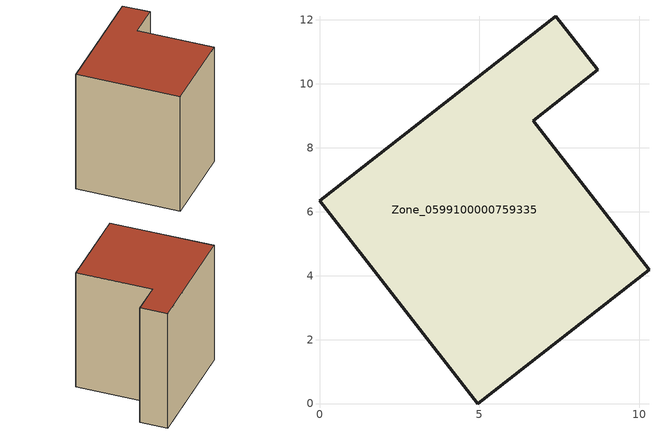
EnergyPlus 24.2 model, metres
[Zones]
Zone_0599100000759335
 floor ground (C_G): 4.95,0 0,6.34 7.39,12.11 8.71,10.44 6.68,8.85 10.31,4.18 z0
 wall outside (C_F): 8.71,10.44 7.39,12.11 0,6.34 4.95,0 10.31,4.18 6.68,8.85 8.71,10.44 z0:9.95
 roof outside (C_R): 10.31,4.18 6.68,8.85 8.71,10.44 7.39,12.11 0,6.34 4.95,0 z9.95
[BUILDING]
Pand.0599100000759335: North Axis=0; Terrain=City; Loads Convergence Tolerance Value=0.04; Temperature Convergence Tolerance Value=0.4; Solar Distribution=FullExterior; Maximum Number of Warmup Days=25; Minimum Number of Warmup Days=1
[Site:Location]
Rotterdam.The.Hague.AP_ZH_NLD Design_Conditions: Latitude=51.96; Longitude=4.45; Time Zone=1; Elevation=-4.5
[SITE:GROUNDTEMPERATURE:BUILDINGSURFACE]
18, 18, 18, 18, 18, 18, 18, 18, 18, 18, 18, 18
[MATERIAL] Thermal Absorptance=0.9; Solar Absorptance=0.7; Visible Absorptance=0.7
Name | Roughness | Thickness | Conductivity | Density | Specific Heat
G.TI.2006-2014 | MediumSmooth | 0.15 | 0.06 | 540 | 1210
F.TI.2006-2014 | Rough | 0.3 | 0.12 | 1920 | 840
R.TI.2006-2014 | MediumRough | 0.2 | 0.08 | 1500 | 1000
[CONSTRUCTION]
C_G: G.TI.2006-2014
C_F: F.TI.2006-2014
C_R: R.TI.2006-2014
[ZONE]
Zone_0599100000759335: Type=1; Multiplier=1; Ceiling Height=Autocalculate; Volume=Autocalculate; Floor Area=autocalculate; Part of Total Floor Area=Yes
[ZONEINFILTRATION:DESIGNFLOWRATE]
Infil_Zone_0599100000759335: Zone or ZoneList or Space or SpaceList=Zone_0599100000759335; Schedule=AlwaysOn; Design Flow Rate Calculation Method=Flow/Area; Flow Rate per Floor Area=0.0015; Constant Term Coefficient=1; Temperature Term Coefficient=0; Velocity Term Coefficient=0; Velocity Squared Term Coefficient=0
[HVACTEMPLATE:ZONE:IDEALLOADSAIRSYSTEM]
Zone_0599100000759335: Maximum Heating Supply Air Temperature=50; Minimum Cooling Supply Air Temperature=13; Maximum Heating Supply Air Humidity Ratio=0.0156; Minimum Cooling Supply Air Humidity Ratio=0.0077; Heating Limit=NoLimit; Cooling Limit=NoLimit; Dehumidification Control Type=ConstantSensibleHeatRatio; Cooling Sensible Heat Ratio=0.7; Dehumidification Setpoint=60; Humidification Control Type=None; Humidification Setpoint=30; Outdoor Air Method=None; Outdoor Air Flow Rate per Person=0.00944; Outdoor Air Flow Rate per Zone Floor Area=0; Outdoor Air Flow Rate per Zone=0; Demand Controlled Ventilation Type=None; Outdoor Air Economizer Type=NoEconomizer; Heat Recovery Type=None; Sensible Heat Recovery Effectiveness=0.7; Latent Heat Recovery Effectiveness=0.65
[ZONECONTROL:THERMOSTAT]
ThermostatControl_Zone_0599100000759335: Zone or ZoneList=Zone_0599100000759335; Control Type Schedule=DualSetpointControlType; Control 1=Thermostat_Zone_0599100000759335; Temperature Difference Between Cutout And Setpoint=0
[THERMOSTATSETPOINT:DUALSETPOINT]
Thermostat_Zone_0599100000759335: Heating Setpoint Temperature Schedule=HeatingSetpoint_Zone_0599100000759335; Cooling Setpoint Temperature Schedule=CoolingSetpoint_Zone_0599100000759335
[SCHEDULE:COMPACT]
HeatingSetpoint_Zone_0599100000759335: Through: 12/31, For: AllDays, Until: 24:00, 21
CoolingSetpoint_Zone_0599100000759335: Through: 12/31, For: AllDays, Until: 24:00, 24
DualSetpointControlType: Through: 12/31, For: AllDays, Until: 24:00, 4
AlwaysOn: Through: 12/31, For: AllDays, Until: 24:00, 1
